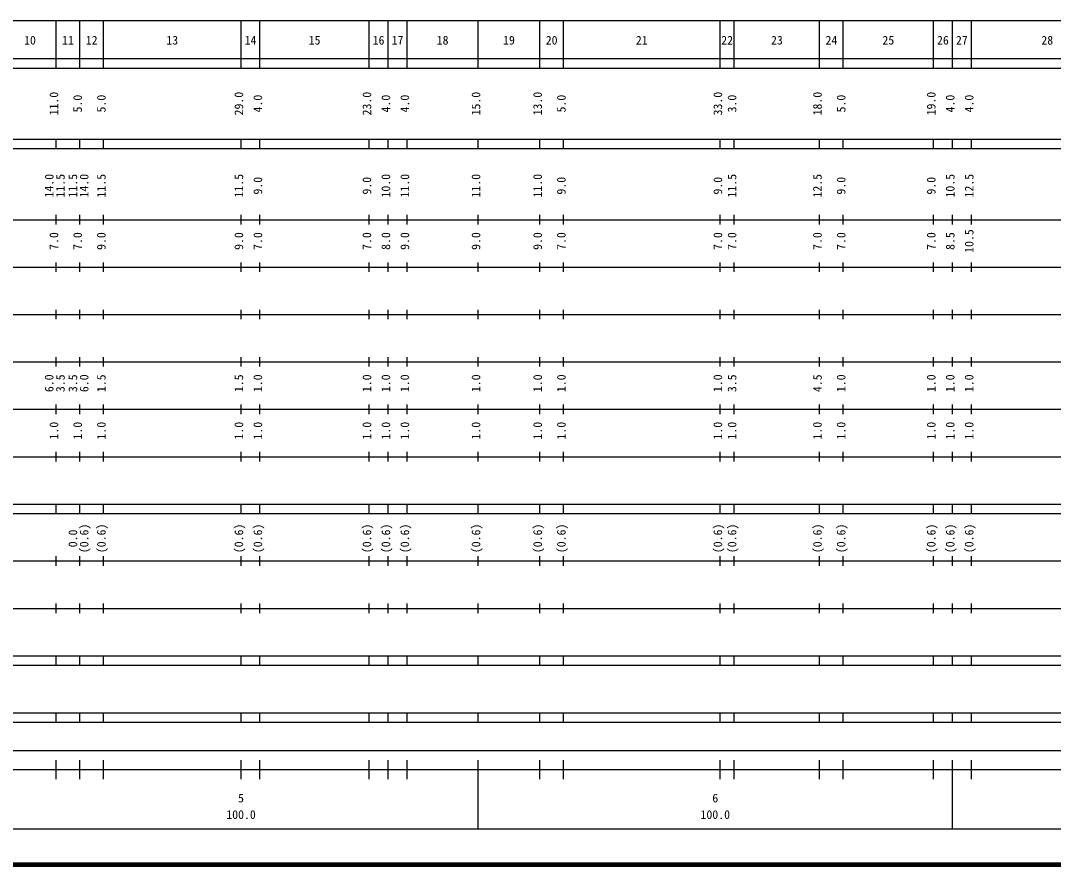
# Model space of a CAD drawing. Units: millimetres on the paper, enlarged 1000 times. Extents: x 40000 to 680000, y 20000 to 380000.
# Drawn here: x 271530 to 489292, y 20000 to 198000 of the extents above; entities that cross this region are included whole.
import ezdxf
from ezdxf.enums import TextEntityAlignment as Align

# ---------------------------------------------------------------- set-up
doc = ezdxf.new("R2010")
doc.units = ezdxf.units.MM
doc.header["$LTSCALE"] = 1000
doc.layers.add('M-TTL', color=2, linetype='Continuous', lineweight=140)
doc.layers.add('M-TTL-BAND', color=7, linetype='Continuous', lineweight=25)
doc.styles.add('ＭＳ ゴシック', font='')
doc.styles.get('ＭＳ ゴシック').set_extended_font_data('MS Gothic')

msp = doc.modelspace()

# ---------------------------------------------------------------- linework, layer by layer
at = {"layer": 'M-TTL'}
msp.add_line((40000, 20000), (680000, 20000), dxfattribs=at)
at = {"layer": 'M-TTL-BAND'}
for p, q in [((68000, 198000), (579000, 198000)), ((279000, 188000), (279000, 198000)), ((284000, 188000), (284000, 198000)), ((289000, 188000), (289000, 198000)), ((318000, 188000), (318000, 198000)), ((322000, 188000), (322000, 198000)), ((345000, 188000), (345000, 198000)), ((349000, 188000), (349000, 198000)), ((353000, 188000), (353000, 198000)), ((368000, 188000), (368000, 198000)), ((381000, 188000), (381000, 198000)), ((386000, 188000), (386000, 198000)), ((419000, 188000), (419000, 198000)), ((422000, 188000), (422000, 198000)), ((440000, 188000), (440000, 198000)), ((445000, 188000), (445000, 198000)), ((464000, 188000), (464000, 198000)), ((468000, 188000), (468000, 198000)), ((472000, 188000), (472000, 198000)), ((40000, 190000), (579000, 190000)), ((40000, 188000), (579000, 188000)), ((40000, 173000), (579000, 173000)), ((279000, 171000), (279000, 173000)), ((284000, 171000), (284000, 173000)), ((289000, 171000), (289000, 173000)), ((318000, 171000), (318000, 173000)), ((322000, 171000), (322000, 173000)), ((345000, 171000), (345000, 173000)), ((349000, 171000), (349000, 173000)), ((353000, 171000), (353000, 173000)), ((368000, 171000), (368000, 173000)), ((381000, 171000), (381000, 173000)), ((386000, 171000), (386000, 173000)), ((419000, 171000), (419000, 173000)), ((422000, 171000), (422000, 173000)), ((440000, 171000), (440000, 173000)), ((445000, 171000), (445000, 173000)), ((464000, 171000), (464000, 173000)), ((468000, 171000), (468000, 173000)), ((472000, 171000), (472000, 173000)), ((40000, 171000), (579000, 171000)), ((279000, 155000), (279000, 157000)), ((284000, 155000), (284000, 157000)), ((289000, 155000), (289000, 157000)), ((318000, 155000), (318000, 157000)), ((322000, 155000), (322000, 157000)), ((345000, 155000), (345000, 157000)), ((349000, 155000), (349000, 157000)), ((353000, 155000), (353000, 157000)), ((368000, 155000), (368000, 157000)), ((381000, 155000), (381000, 157000)), ((386000, 155000), (386000, 157000)), ((419000, 155000), (419000, 157000)), ((422000, 155000), (422000, 157000)), ((440000, 155000), (440000, 157000)), ((445000, 155000), (445000, 157000)), ((464000, 155000), (464000, 157000)), ((468000, 155000), (468000, 157000)), ((472000, 155000), (472000, 157000)), ((40000, 156000), (579000, 156000)), ((46000, 146000), (579000, 146000)), ((279000, 145000), (279000, 147000)), ((284000, 145000), (284000, 147000)), ((289000, 145000), (289000, 147000)), ((318000, 145000), (318000, 147000)), ((322000, 145000), (322000, 147000)), ((345000, 145000), (345000, 147000)), ((349000, 145000), (349000, 147000)), ((353000, 145000), (353000, 147000)), ((368000, 145000), (368000, 147000)), ((381000, 145000), (381000, 147000)), ((386000, 145000), (386000, 147000)), ((419000, 145000), (419000, 147000)), ((422000, 145000), (422000, 147000)), ((440000, 145000), (440000, 147000)), ((445000, 145000), (445000, 147000)), ((464000, 145000), (464000, 147000)), ((468000, 145000), (468000, 147000)), ((472000, 145000), (472000, 147000)), ((52000, 136000), (579000, 136000)), ((279000, 135000), (279000, 137000)), ((284000, 135000), (284000, 137000)), ((289000, 135000), (289000, 137000)), ((318000, 135000), (318000, 137000)), ((322000, 135000), (322000, 137000)), ((345000, 135000), (345000, 137000)), ((349000, 135000), (349000, 137000)), ((353000, 135000), (353000, 137000)), ((368000, 135000), (368000, 137000)), ((381000, 135000), (381000, 137000)), ((386000, 135000), (386000, 137000)), ((419000, 135000), (419000, 137000)), ((422000, 135000), (422000, 137000)), ((440000, 135000), (440000, 137000)), ((445000, 135000), (445000, 137000)), ((464000, 135000), (464000, 137000)), ((468000, 135000), (468000, 137000)), ((472000, 135000), (472000, 137000)), ((279000, 125000), (279000, 127000)), ((284000, 125000), (284000, 127000)), ((289000, 125000), (289000, 127000)), ((318000, 125000), (318000, 127000)), ((322000, 125000), (322000, 127000)), ((345000, 125000), (345000, 127000)), ((349000, 125000), (349000, 127000)), ((353000, 125000), (353000, 127000)), ((368000, 125000), (368000, 127000)), ((381000, 125000), (381000, 127000)), ((386000, 125000), (386000, 127000)), ((419000, 125000), (419000, 127000)), ((422000, 125000), (422000, 127000)), ((440000, 125000), (440000, 127000)), ((445000, 125000), (445000, 127000)), ((464000, 125000), (464000, 127000)), ((468000, 125000), (468000, 127000)), ((472000, 125000), (472000, 127000)), ((46000, 126000), (579000, 126000)), ((52000, 116000), (579000, 116000)), ((279000, 115000), (279000, 117000)), ((284000, 115000), (284000, 117000)), ((289000, 115000), (289000, 117000)), ((318000, 115000), (318000, 117000)), ((322000, 115000), (322000, 117000)), ((345000, 115000), (345000, 117000)), ((349000, 115000), (349000, 117000)), ((353000, 115000), (353000, 117000)), ((368000, 115000), (368000, 117000)), ((381000, 115000), (381000, 117000)), ((386000, 115000), (386000, 117000)), ((419000, 115000), (419000, 117000)), ((422000, 115000), (422000, 117000)), ((440000, 115000), (440000, 117000)), ((445000, 115000), (445000, 117000)), ((464000, 115000), (464000, 117000)), ((468000, 115000), (468000, 117000)), ((472000, 115000), (472000, 117000)), ((279000, 105000), (279000, 107000)), ((284000, 105000), (284000, 107000)), ((289000, 105000), (289000, 107000)), ((318000, 105000), (318000, 107000)), ((322000, 105000), (322000, 107000)), ((345000, 105000), (345000, 107000)), ((349000, 105000), (349000, 107000)), ((353000, 105000), (353000, 107000)), ((368000, 105000), (368000, 107000)), ((381000, 105000), (381000, 107000)), ((386000, 105000), (386000, 107000)), ((419000, 105000), (419000, 107000)), ((422000, 105000), (422000, 107000)), ((440000, 105000), (440000, 107000)), ((445000, 105000), (445000, 107000)), ((464000, 105000), (464000, 107000)), ((468000, 105000), (468000, 107000)), ((472000, 105000), (472000, 107000)), ((46000, 106000), (579000, 106000)), ((40000, 96000), (579000, 96000)), ((279000, 94000), (279000, 96000)), ((284000, 94000), (284000, 96000)), ((289000, 94000), (289000, 96000)), ((318000, 94000), (318000, 96000)), ((322000, 94000), (322000, 96000)), ((345000, 94000), (345000, 96000)), ((349000, 94000), (349000, 96000)), ((353000, 94000), (353000, 96000)), ((368000, 94000), (368000, 96000)), ((381000, 94000), (381000, 96000)), ((386000, 94000), (386000, 96000)), ((419000, 94000), (419000, 96000)), ((422000, 94000), (422000, 96000)), ((440000, 94000), (440000, 96000)), ((445000, 94000), (445000, 96000)), ((464000, 94000), (464000, 96000)), ((468000, 94000), (468000, 96000)), ((472000, 94000), (472000, 96000)), ((40000, 94000), (579000, 94000)), ((279000, 83000), (279000, 85000)), ((284000, 83000), (284000, 85000)), ((289000, 83000), (289000, 85000)), ((318000, 83000), (318000, 85000)), ((322000, 83000), (322000, 85000)), ((345000, 83000), (345000, 85000)), ((349000, 83000), (349000, 85000)), ((353000, 83000), (353000, 85000)), ((368000, 83000), (368000, 85000)), ((381000, 83000), (381000, 85000)), ((386000, 83000), (386000, 85000)), ((419000, 83000), (419000, 85000)), ((422000, 83000), (422000, 85000)), ((440000, 83000), (440000, 85000)), ((445000, 83000), (445000, 85000)), ((464000, 83000), (464000, 85000)), ((468000, 83000), (468000, 85000)), ((472000, 83000), (472000, 85000)), ((49000, 84000), (579000, 84000)), ((279000, 73000), (279000, 75000)), ((284000, 73000), (284000, 75000)), ((289000, 73000), (289000, 75000)), ((318000, 73000), (318000, 75000)), ((322000, 73000), (322000, 75000)), ((345000, 73000), (345000, 75000)), ((349000, 73000), (349000, 75000)), ((353000, 73000), (353000, 75000)), ((368000, 73000), (368000, 75000)), ((381000, 73000), (381000, 75000)), ((386000, 73000), (386000, 75000)), ((419000, 73000), (419000, 75000)), ((422000, 73000), (422000, 75000)), ((440000, 73000), (440000, 75000)), ((445000, 73000), (445000, 75000)), ((464000, 73000), (464000, 75000)), ((468000, 73000), (468000, 75000)), ((472000, 73000), (472000, 75000)), ((40000, 74000), (579000, 74000)), ((40000, 64000), (579000, 64000)), ((279000, 62000), (279000, 64000)), ((284000, 62000), (284000, 64000)), ((289000, 62000), (289000, 64000)), ((318000, 62000), (318000, 64000)), ((322000, 62000), (322000, 64000)), ((345000, 62000), (345000, 64000)), ((349000, 62000), (349000, 64000)), ((353000, 62000), (353000, 64000)), ((368000, 62000), (368000, 64000)), ((381000, 62000), (381000, 64000)), ((386000, 62000), (386000, 64000)), ((419000, 62000), (419000, 64000)), ((422000, 62000), (422000, 64000)), ((440000, 62000), (440000, 64000)), ((445000, 62000), (445000, 64000)), ((464000, 62000), (464000, 64000)), ((468000, 62000), (468000, 64000)), ((472000, 62000), (472000, 64000)), ((40000, 62000), (579000, 62000)), ((40000, 52000), (579000, 52000)), ((279000, 50000), (279000, 52000)), ((284000, 50000), (284000, 52000)), ((289000, 50000), (289000, 52000)), ((318000, 50000), (318000, 52000)), ((322000, 50000), (322000, 52000)), ((345000, 50000), (345000, 52000)), ((349000, 50000), (349000, 52000)), ((353000, 50000), (353000, 52000)), ((368000, 50000), (368000, 52000)), ((381000, 50000), (381000, 52000)), ((386000, 50000), (386000, 52000)), ((419000, 50000), (419000, 52000)), ((422000, 50000), (422000, 52000)), ((440000, 50000), (440000, 52000)), ((445000, 50000), (445000, 52000)), ((464000, 50000), (464000, 52000)), ((468000, 50000), (468000, 52000)), ((472000, 50000), (472000, 52000)), ((40000, 50000), (579000, 50000)), ((71000, 44000), (565000, 44000)), ((279000, 38000), (279000, 42000)), ((284000, 38000), (284000, 42000)), ((289000, 38000), (289000, 42000)), ((318000, 38000), (318000, 42000)), ((322000, 38000), (322000, 42000)), ((345000, 38000), (345000, 42000)), ((349000, 38000), (349000, 42000)), ((353000, 38000), (353000, 42000)), ((368000, 27500), (368000, 42000)), ((381000, 38000), (381000, 42000)), ((386000, 38000), (386000, 42000)), ((419000, 38000), (419000, 42000)), ((422000, 38000), (422000, 42000)), ((440000, 38000), (440000, 42000)), ((445000, 38000), (445000, 42000)), ((464000, 38000), (464000, 42000)), ((468000, 27500), (468000, 42000)), ((472000, 38000), (472000, 42000)), ((40000, 40000), (579000, 40000)), ((68000, 27500), (579000, 27500))]:
    msp.add_line(p, q, dxfattribs=at)

# ---------------------------------------------------------------- texts
at = {"layer": 'M-TTL-BAND', "style": 'ＭＳ ゴシック'}
for s, p in [('10', (273500, 192405)), ('11', (281500, 192405)), ('12', (286500, 192405)), ('13', (303500, 192405)), ('14', (320000, 192405)), ('15', (333500, 192405)), ('16', (347000, 192405)), ('17', (351000, 192405)), ('18', (360500, 192405)), ('19', (374500, 192405)), ('20', (383500, 192405)), ('21', (402500, 192405)), ('22', (420500, 192405)), ('23', (431000, 192405)), ('24', (442500, 192405)), ('25', (454500, 192405)), ('26', (466000, 192405)), ('27', (470000, 192405)), ('28', (488000, 192405)), ('5', (318000, 32523)), ('6', (418000, 32523)), ('100.0', (318000, 29033)), ('100.0', (418000, 29033))]:
    msp.add_text(s, height=1833, dxfattribs=at).set_placement(p, align=Align.BOTTOM_CENTER)
for s, p in [('11.0', (280000, 180500)), ('5.0', (285000, 180500)), ('5.0', (290000, 180500)), ('29.0', (319000, 180500)), ('4.0', (323000, 180500)), ('23.0', (346000, 180500)), ('4.0', (350000, 180500)), ('4.0', (354000, 180500)), ('15.0', (369000, 180500)), ('13.0', (382000, 180500)), ('5.0', (387000, 180500)), ('33.0', (420000, 180500)), ('3.0', (423000, 180500)), ('18.0', (441000, 180500)), ('5.0', (446000, 180500)), ('19.0', (465000, 180500)), ('4.0', (469000, 180500)), ('4.0', (473000, 180500)), ('14.0', (279000, 163174)), ('11.5', (281370, 163174)), ('11.5', (284000, 163174)), ('14.0', (286370, 163174)), ('11.5', (290000, 163174)), ('11.5', (319000, 163174)), ('10.0', (350000, 163174)), ('11.0', (354000, 163174)), ('11.0', (369000, 163174)), ('11.0', (382000, 163174)), ('11.5', (423000, 163174)), ('12.5', (441000, 163174)), ('10.5', (469000, 163174)), ('12.5', (473000, 163174)), ('9.0', (323000, 163174)), ('9.0', (346000, 163174)), ('9.0', (387000, 163174)), ('9.0', (420000, 163174)), ('9.0', (446000, 163174)), ('9.0', (465000, 163174)), ('7.0', (280000, 151500)), ('7.0', (285000, 151500)), ('9.0', (290000, 151500)), ('9.0', (319000, 151500)), ('7.0', (323000, 151500)), ('7.0', (346000, 151500)), ('8.0', (350000, 151500)), ('9.0', (354000, 151500)), ('9.0', (369000, 151500)), ('9.0', (382000, 151500)), ('7.0', (387000, 151500)), ('7.0', (420000, 151500)), ('7.0', (423000, 151500)), ('7.0', (441000, 151500)), ('7.0', (446000, 151500)), ('7.0', (465000, 151500)), ('8.5', (469000, 151500)), ('10.5', (473000, 151500)), ('6.0', (279000, 121500)), ('3.5', (281370, 121500)), ('3.5', (284000, 121500)), ('6.0', (286370, 121500)), ('1.5', (290000, 121500)), ('1.5', (319000, 121500)), ('1.0', (323000, 121500)), ('1.0', (346000, 121500)), ('1.0', (350000, 121500)), ('1.0', (354000, 121500)), ('1.0', (369000, 121500)), ('1.0', (382000, 121500)), ('1.0', (387000, 121500)), ('1.0', (420000, 121500)), ('3.5', (423000, 121500)), ('4.5', (441000, 121500)), ('1.0', (446000, 121500)), ('1.0', (465000, 121500)), ('1.0', (469000, 121500)), ('1.0', (473000, 121500)), ('1.0', (280000, 111500)), ('1.0', (285000, 111500)), ('1.0', (290000, 111500)), ('1.0', (319000, 111500)), ('1.0', (323000, 111500)), ('1.0', (346000, 111500)), ('1.0', (350000, 111500)), ('1.0', (354000, 111500)), ('1.0', (369000, 111500)), ('1.0', (382000, 111500)), ('1.0', (387000, 111500)), ('1.0', (420000, 111500)), ('1.0', (423000, 111500)), ('1.0', (441000, 111500)), ('1.0', (446000, 111500)), ('1.0', (465000, 111500)), ('1.0', (469000, 111500)), ('1.0', (473000, 111500)), ('(0.6)', (286370, 88764)), ('(0.6)', (290000, 88764)), ('(0.6)', (319000, 88764)), ('(0.6)', (323000, 88764)), ('(0.6)', (346000, 88764)), ('(0.6)', (350000, 88764)), ('(0.6)', (354000, 88764)), ('(0.6)', (369000, 88764)), ('(0.6)', (382000, 88764)), ('(0.6)', (387000, 88764)), ('(0.6)', (420000, 88764)), ('(0.6)', (423000, 88764)), ('(0.6)', (441000, 88764)), ('(0.6)', (446000, 88764)), ('(0.6)', (465000, 88764)), ('(0.6)', (469000, 88764)), ('(0.6)', (473000, 88764)), ('0.0', (284000, 88764))]:
    msp.add_text(s, height=1833, rotation=90, dxfattribs=at).set_placement(p, align=Align.BOTTOM_CENTER)

doc.saveas('drawing.dxf')
